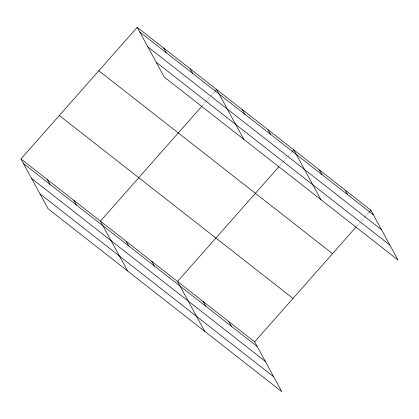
<?xml version="1.0" encoding="UTF-8"?>
<svg xmlns="http://www.w3.org/2000/svg" width="419" height="419" viewBox="0 0 419 419"><rect width="100%" height="100%" fill="white"/><g stroke="black" fill="none" stroke-linecap="round" stroke-linejoin="round"><path stroke-width="0.31" stroke-dasharray="2.1 1.57" d="M202.152 105.918L205.561 102.058M205.986 101.576L210.249 96.747M210.673 96.265L214.937 91.442M279.698 165.798L282.684 162.42M283.108 161.933L287.371 157.109M287.795 156.627L291.634 152.28M356.826 226.155L359.806 222.777M361.513 220.85L364.493 217.471M364.923 216.984L368.757 212.643"/><path stroke-width="0.63" d="M20.95 158.953L254.658 341.862L281.819 391.681L48.112 208.772L20.95 158.953L137.181 27.319L370.888 210.228L398.05 260.047L164.342 77.138L137.181 27.319M201.722 106.4L100.408 221.143L127.575 270.962M215.361 90.954L216.639 89.509L243.806 139.328M278.85 166.762L177.536 281.5L204.697 331.319M292.059 151.798L293.766 149.871L320.928 199.69M254.658 341.862L355.972 227.124M369.181 212.161L370.888 210.228M139.689 31.923L373.397 214.832M147.828 46.844L381.531 229.753M156.208 62.216L389.916 245.125M98.826 70.759L332.529 253.668M59.304 115.513L293.012 298.422M23.459 163.557L257.166 346.466M31.598 178.478L265.3 361.388M39.978 193.85L273.686 376.76M345.177 190.111L347.691 194.715M319.472 169.988L321.981 174.592M268.055 129.749L270.569 134.352M242.35 109.631L244.858 114.235M190.153 68.779L192.667 73.383M163.667 48.049L166.175 52.653M228.947 321.74L231.461 326.343M203.241 301.622L205.75 306.226M151.825 261.383L154.333 265.986M126.119 241.26L128.628 245.864M73.922 200.413L76.436 205.017M47.436 179.683L49.945 184.287"/></g></svg>
